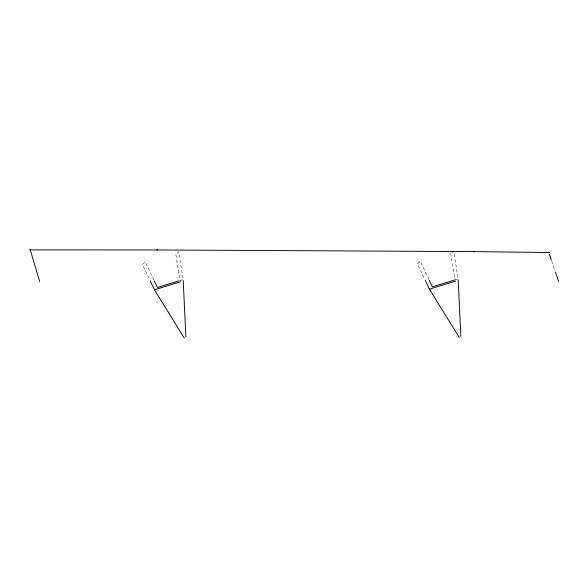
<?xml version="1.0" encoding="UTF-8"?>
<svg xmlns="http://www.w3.org/2000/svg" width="588" height="588" viewBox="0 0 588 588"><rect width="100%" height="100%" fill="white"/><g stroke="black" fill="none" stroke-linecap="round" stroke-linejoin="round"><path stroke-width="0.44" stroke-dasharray="2.94 2.21" d="M179.744 280.623L183.184 279.557L178.73 251.818L175.783 254.082L180.237 281.828M454.715 279.984L458.155 278.925L453.987 252.972M428.873 279.484L420.339 261.454L417.392 263.718L424.764 279.3M153.902 280.123L145.368 262.086L142.421 264.357L149.793 279.932M551.691 261.035L555.145 271.23M450.753 253.45L455.208 281.196"/><path stroke-width="0.88" d="M452.517 252.09L453.701 251.179M178.884 280.888L157.393 287.503L154.291 280.946M150.175 280.755L154.446 289.774L180.237 281.828M453.855 280.248L432.364 286.863L429.262 280.307M425.153 280.116L429.416 289.134L455.208 281.196M29.4 249.878L157.599 249.959M548.817 252.539L549.486 252.539L473.957 251.613M156.79 249.959L474.641 251.613M429.416 289.134L459.272 337.483M154.446 289.774L184.301 338.122M549.39 254.236L551.404 260.183M555.432 272.075L558.6 281.424M39.661 281.556L30.275 249.878M458.199 279.837L460.823 336.292M183.228 280.469L185.852 336.924"/></g></svg>
